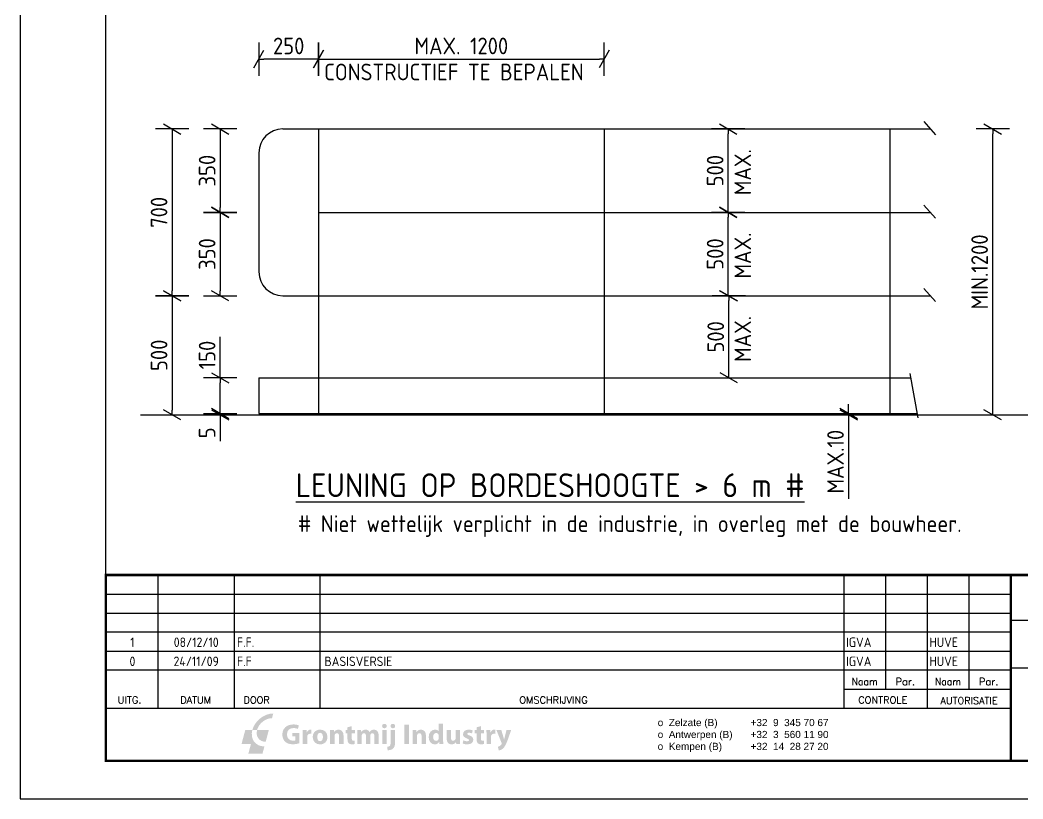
# Model space of a CAD drawing. Header units: millimetres. Extents: x 0 to 8400, y 0 to 5940.
# Drawn here: x 0 to 4211, y 0 to 3269 of the extents above; entities that cross this region are included whole.
import ezdxf
from ezdxf.enums import TextEntityAlignment as Align

# ---------------------------------------------------------------- set-up
doc = ezdxf.new("R2010")
doc.units = ezdxf.units.MM
doc.header["$LTSCALE"] = 20
doc.linetypes.add('DASHDOT', pattern=[25.4, 12.7, -6.35, 0, -6.35])
doc.linetypes.add('DASHDOT2', pattern=[12.7, 6.35, -3.175, 0, -3.175])
for name, color, linetype in [('AC-0300-TEKST-35', 2, 'Continuous'), ('LAYER_1', 160, 'Continuous'), ('O-0000-algemeen-co-25', 7, 'Continuous'), ('S-0100-ASLIJN-dd-06', 1, 'DASHDOT'), ('S-0200-maat', 7, 'Continuous'), ('S-0300-TEKST-35', 2, 'Continuous'), ('S-0300-tekst-50', 6, 'Continuous'), ('S-2020-STAAL-PROF-CO-25', 7, 'Continuous'), ('S-2040-staal-leun-dd2-70', 4, 'DASHDOT2'), ('TITEL', 7, 'Continuous')]:
    doc.layers.add(name, color=color, linetype=linetype)
doc.styles.add('ROMAND', font='romand')
doc.styles.get("Standard").update_dxf_attribs({"font": 'isocp.shx'})
doc.dimstyles.new('STIJL A', dxfattribs={"dimtxt": 70, "dimasz": 20, "dimexe": 50, "dimexo": 50, "dimgap": 20, "dimtad": 1, "dimdec": 0, "dimdsep": 46, "dimtxsty": 'Standard', "dimblk": 'MAATPUNT', "dimcen": 2.5, "dimse1": 1, "dimse2": 1, "dimclrt": 2, "dimadec": 0, "dimazin": 0, "dimtfac": 1, "dimtdec": 0, "dimtmove": 0, "dimatfit": 3, "dimldrblk": 'DOT', "dimfxl": 1, "dimtvp": 1, "dimarcsym": 0})

# ---------------------------------------------------------------- blocks, each defined once
blk = doc.blocks.new('A3')
at = {"color": 7}
blk.add_lwpolyline([(0, 0), (420, 0), (420, 297), (0, 297)], close=True, dxfattribs=at)
at = {"color": 4}
blk.add_lwpolyline([(18, 289), (413, 289), (413, 8), (18, 8)], close=True, dxfattribs=at)
blk = doc.blocks.new('BLOK1')
at = {"layer": 'LAYER_1', "lineweight": 0}
h = blk.add_hatch(color=12, dxfattribs=at)
h.dxf.hatch_style = 2
edge = h.paths.add_edge_path()
edge.add_spline(control_points=[(6.7, 14.88), (8.24, 20.6), (14.12, 25.23), (19.84, 25.23), (19.84, 25.23), (19.06, 22.28), (19.06, 22.28), (14.97, 22.28), (10.77, 18.97), (9.67, 14.88), (9.67, 14.88), (6.72, 14.88), (6.72, 14.88), (6.72, 14.88), (6.7, 14.88), (6.7, 14.88)], knot_values=[0, 0, 0, 0, 1, 1, 1, 2, 2, 2, 3, 3, 3, 4, 4, 4, 5, 5, 5, 5], degree=3, periodic=0)
h = blk.add_hatch(color=156, dxfattribs=at)
h.dxf.hatch_style = 2
edge = h.paths.add_edge_path()
edge.add_spline(control_points=[(17.07, 14.9), (17.07, 14.9), (15.1, 7.49), (15.1, 7.49), (11.01, 7.49), (8.58, 10.81), (9.69, 14.88), (9.69, 14.88), (17.07, 14.9), (17.07, 14.9)], knot_values=[0, 0, 0, 0, 1, 1, 1, 2, 2, 2, 3, 3, 3, 3], degree=3, periodic=0)
edge = h.paths.add_edge_path()
edge.add_spline(control_points=[(6.72, 14.9), (5.18, 9.18), (8.57, 4.55), (14.28, 4.55), (14.28, 4.55), (13.11, 0.09), (13.11, 0.09), (13.11, 0.09), (4.22, 0.09), (4.22, 0.09), (4.22, 0.09), (5.81, 6.01), (5.81, 6.01), (5.81, 6.01), (-0.1, 6.01), (-0.1, 6.01), (-0.1, 6.01), (2.27, 14.9), (2.27, 14.9), (2.27, 14.9), (6.7, 14.9), (6.7, 14.9), (6.7, 14.9), (6.72, 14.9), (6.72, 14.9)], knot_values=[0, 0, 0, 0, 1, 1, 1, 2, 2, 2, 3, 3, 3, 4, 4, 4, 5, 5, 5, 6, 6, 6, 7, 7, 7, 8, 8, 8, 8], degree=3, periodic=0)
h = blk.add_hatch(color=156, dxfattribs=at)
h.dxf.hatch_style = 2
edge = h.paths.add_edge_path()
edge.add_spline(control_points=[(36.31, 6.59), (35.45, 6.3), (33.84, 5.9), (32.23, 5.9), (30.01, 5.9), (28.4, 6.46), (27.28, 7.55), (26.15, 8.6), (25.54, 10.19), (25.56, 11.98), (25.57, 16.04), (28.52, 18.35), (32.52, 18.35), (34.1, 18.35), (35.31, 18.04), (35.91, 17.75), (35.91, 17.75), (35.33, 15.55), (35.33, 15.55), (34.66, 15.84), (33.83, 16.07), (32.49, 16.07), (30.19, 16.07), (28.45, 14.77), (28.45, 12.13), (28.45, 9.61), (30.03, 8.13), (32.29, 8.13), (32.92, 8.13), (33.43, 8.2), (33.65, 8.31), (33.65, 8.31), (33.65, 10.86), (33.65, 10.86), (33.65, 10.86), (31.76, 10.86), (31.76, 10.86), (31.76, 10.86), (31.76, 13.01), (31.76, 13.01), (31.76, 13.01), (36.31, 13.01), (36.31, 13.01), (36.31, 13.01), (36.31, 6.59), (36.31, 6.59)], knot_values=[0, 0, 0, 0, 1, 1, 1, 2, 2, 2, 3, 3, 3, 4, 4, 4, 5, 5, 5, 6, 6, 6, 7, 7, 7, 8, 8, 8, 9, 9, 9, 10, 10, 10, 11, 11, 11, 12, 12, 12, 13, 13, 13, 14, 14, 14, 15, 15, 15, 15], degree=3, periodic=0)
h = blk.add_hatch(color=156, dxfattribs=at)
h.dxf.hatch_style = 2
edge = h.paths.add_edge_path()
edge.add_spline(control_points=[(38.42, 11.96), (38.42, 13.27), (38.39, 14.12), (38.35, 14.88), (38.35, 14.88), (40.72, 14.88), (40.72, 14.88), (40.72, 14.88), (40.81, 13.25), (40.81, 13.25), (40.81, 13.25), (40.88, 13.25), (40.88, 13.25), (41.34, 14.53), (42.42, 15.08), (43.27, 15.08), (43.52, 15.08), (43.65, 15.08), (43.85, 15.04), (43.85, 15.04), (43.85, 12.43), (43.85, 12.43), (43.65, 12.49), (43.42, 12.52), (43.11, 12.52), (42.1, 12.52), (41.41, 11.98), (41.23, 11.13), (41.19, 10.95), (41.17, 10.73), (41.17, 10.52), (41.17, 10.52), (41.17, 6.03), (41.17, 6.03), (41.17, 6.03), (38.42, 6.03), (38.42, 6.03), (38.42, 6.03), (38.42, 11.96), (38.42, 11.96)], knot_values=[0, 0, 0, 0, 1, 1, 1, 2, 2, 2, 3, 3, 3, 4, 4, 4, 5, 5, 5, 6, 6, 6, 7, 7, 7, 8, 8, 8, 9, 9, 9, 10, 10, 10, 11, 11, 11, 12, 12, 12, 13, 13, 13, 13], degree=3, periodic=0)
h = blk.add_hatch(color=156, dxfattribs=at)
edge = h.paths.add_edge_path(flags=16)
edge.add_spline(control_points=[(47.49, 10.46), (47.49, 8.94), (48.12, 7.8), (49.3, 7.8), (50.36, 7.8), (51.05, 8.87), (51.05, 10.46), (51.05, 11.78), (50.55, 13.12), (49.3, 13.12), (47.98, 13.12), (47.49, 11.76), (47.49, 10.46)], knot_values=[0, 0, 0, 0, 1, 1, 1, 2, 2, 2, 3, 3, 3, 4, 4, 4, 4], degree=3, periodic=0)
edge = h.paths.add_edge_path()
edge.add_spline(control_points=[(53.89, 10.55), (53.89, 7.31), (51.59, 5.83), (49.22, 5.83), (46.64, 5.83), (44.65, 7.53), (44.65, 10.39), (44.65, 13.25), (46.53, 15.08), (49.37, 15.08), (52.08, 15.08), (53.89, 13.21), (53.89, 10.55)], knot_values=[0, 0, 0, 0, 1, 1, 1, 2, 2, 2, 3, 3, 3, 4, 4, 4, 4], degree=3, periodic=0)
h = blk.add_hatch(color=156, dxfattribs=at)
h.dxf.hatch_style = 2
edge = h.paths.add_edge_path()
edge.add_spline(control_points=[(55.59, 12.05), (55.59, 13.16), (55.56, 14.1), (55.52, 14.88), (55.52, 14.88), (57.91, 14.88), (57.91, 14.88), (57.91, 14.88), (58.04, 13.67), (58.04, 13.67), (58.04, 13.67), (58.09, 13.67), (58.09, 13.67), (58.45, 14.23), (59.36, 15.08), (60.82, 15.08), (62.63, 15.08), (63.99, 13.88), (63.99, 11.28), (63.99, 11.28), (63.99, 6.03), (63.99, 6.03), (63.99, 6.03), (61.24, 6.03), (61.24, 6.03), (61.24, 6.03), (61.24, 10.93), (61.24, 10.93), (61.24, 12.07), (60.84, 12.85), (59.85, 12.85), (59.09, 12.85), (58.63, 12.33), (58.45, 11.82), (58.38, 11.64), (58.34, 11.39), (58.34, 11.13), (58.34, 11.13), (58.34, 6.03), (58.34, 6.03), (58.34, 6.03), (55.59, 6.03), (55.59, 6.03), (55.59, 6.03), (55.59, 12.05), (55.59, 12.05)], knot_values=[0, 0, 0, 0, 1, 1, 1, 2, 2, 2, 3, 3, 3, 4, 4, 4, 5, 5, 5, 6, 6, 6, 7, 7, 7, 8, 8, 8, 9, 9, 9, 10, 10, 10, 11, 11, 11, 12, 12, 12, 13, 13, 13, 14, 14, 14, 15, 15, 15, 15], degree=3, periodic=0)
h = blk.add_hatch(color=156, dxfattribs=at)
h.dxf.hatch_style = 2
edge = h.paths.add_edge_path()
edge.add_spline(control_points=[(69.17, 17.28), (69.17, 17.28), (69.17, 14.88), (69.17, 14.88), (69.17, 14.88), (71.14, 14.88), (71.14, 14.88), (71.14, 14.88), (71.14, 12.85), (71.14, 12.85), (71.14, 12.85), (69.17, 12.85), (69.17, 12.85), (69.17, 12.85), (69.17, 9.65), (69.17, 9.65), (69.17, 8.58), (69.42, 8.09), (70.25, 8.09), (70.63, 8.09), (70.79, 8.11), (71.07, 8.16), (71.07, 8.16), (71.08, 6.08), (71.08, 6.08), (70.72, 5.94), (70.07, 5.83), (69.29, 5.83), (68.41, 5.83), (67.66, 6.16), (67.23, 6.61), (66.72, 7.13), (66.47, 7.98), (66.47, 9.23), (66.47, 9.23), (66.47, 12.85), (66.47, 12.85), (66.47, 12.85), (65.29, 12.85), (65.29, 12.85), (65.29, 12.85), (65.29, 14.88), (65.29, 14.88), (65.29, 14.88), (66.47, 14.88), (66.47, 14.88), (66.47, 14.88), (66.47, 16.54), (66.47, 16.54), (66.47, 16.54), (69.17, 17.28), (69.17, 17.28)], knot_values=[0, 0, 0, 0, 1, 1, 1, 2, 2, 2, 3, 3, 3, 4, 4, 4, 5, 5, 5, 6, 6, 6, 7, 7, 7, 8, 8, 8, 9, 9, 9, 10, 10, 10, 11, 11, 11, 12, 12, 12, 13, 13, 13, 14, 14, 14, 15, 15, 15, 16, 16, 16, 17, 17, 17, 17], degree=3, periodic=0)
h = blk.add_hatch(color=156, dxfattribs=at)
h.dxf.hatch_style = 2
edge = h.paths.add_edge_path()
edge.add_spline(control_points=[(72.73, 12.05), (72.73, 13.16), (72.69, 14.1), (72.66, 14.88), (72.66, 14.88), (74.97, 14.88), (74.97, 14.88), (74.97, 14.88), (75.1, 13.68), (75.1, 13.68), (75.1, 13.68), (75.15, 13.68), (75.15, 13.68), (75.53, 14.24), (76.31, 15.08), (77.83, 15.08), (78.97, 15.08), (79.88, 14.5), (80.26, 13.57), (80.26, 13.57), (80.29, 13.57), (80.29, 13.57), (80.62, 14.05), (81.02, 14.39), (81.43, 14.64), (81.92, 14.93), (82.47, 15.08), (83.12, 15.08), (84.82, 15.08), (86.1, 13.88), (86.1, 11.24), (86.1, 11.24), (86.1, 6.03), (86.1, 6.03), (86.1, 6.03), (83.42, 6.03), (83.42, 6.03), (83.42, 6.03), (83.42, 10.84), (83.42, 10.84), (83.42, 12.13), (83.01, 12.87), (82.12, 12.87), (81.49, 12.87), (81.04, 12.43), (80.85, 11.91), (80.78, 11.71), (80.75, 11.42), (80.75, 11.2), (80.75, 11.2), (80.75, 6.03), (80.75, 6.03), (80.75, 6.03), (78.07, 6.03), (78.07, 6.03), (78.07, 6.03), (78.07, 10.99), (78.07, 10.99), (78.07, 12.11), (77.67, 12.87), (76.8, 12.87), (76.1, 12.87), (75.68, 12.33), (75.52, 11.87), (75.43, 11.66), (75.41, 11.4), (75.41, 11.19), (75.41, 11.19), (75.41, 6.03), (75.41, 6.03), (75.41, 6.03), (72.73, 6.03), (72.73, 6.03), (72.73, 6.03), (72.73, 12.05), (72.73, 12.05)], knot_values=[0, 0, 0, 0, 1, 1, 1, 2, 2, 2, 3, 3, 3, 4, 4, 4, 5, 5, 5, 6, 6, 6, 7, 7, 7, 8, 8, 8, 9, 9, 9, 10, 10, 10, 11, 11, 11, 12, 12, 12, 13, 13, 13, 14, 14, 14, 15, 15, 15, 16, 16, 16, 17, 17, 17, 18, 18, 18, 19, 19, 19, 20, 20, 20, 21, 21, 21, 22, 22, 22, 23, 23, 23, 24, 24, 24, 25, 25, 25, 25], degree=3, periodic=0)
h = blk.add_hatch(color=156, dxfattribs=at)
h.dxf.hatch_style = 2
edge = h.paths.add_edge_path()
edge.add_spline(control_points=[(88.29, 6.03), (88.29, 6.03), (88.29, 14.88), (88.29, 14.88), (88.29, 14.88), (91.04, 14.88), (91.04, 14.88), (91.04, 14.88), (91.04, 6.03), (91.04, 6.03), (91.04, 6.03), (88.29, 6.03), (88.29, 6.03)], knot_values=[0, 0, 0, 0, 1, 1, 1, 2, 2, 2, 3, 3, 3, 4, 4, 4, 4], degree=3, periodic=0)
edge = h.paths.add_edge_path()
edge.add_spline(control_points=[(91.13, 17.34), (91.13, 16.58), (90.55, 15.96), (89.65, 15.96), (88.78, 15.96), (88.2, 16.58), (88.22, 17.34), (88.2, 18.13), (88.78, 18.73), (89.67, 18.73), (90.55, 18.73), (91.11, 18.13), (91.13, 17.34)], knot_values=[0, 0, 0, 0, 1, 1, 1, 2, 2, 2, 3, 3, 3, 4, 4, 4, 4], degree=3, periodic=0)
h = blk.add_hatch(color=156, dxfattribs=at)
h.dxf.hatch_style = 2
edge = h.paths.add_edge_path()
edge.add_spline(control_points=[(96.43, 17.34), (96.43, 16.58), (95.87, 15.96), (94.95, 15.96), (94.08, 15.96), (93.52, 16.58), (93.52, 17.34), (93.52, 18.13), (94.08, 18.73), (94.99, 18.73), (95.87, 18.73), (96.42, 18.13), (96.43, 17.34)], knot_values=[0, 0, 0, 0, 1, 1, 1, 2, 2, 2, 3, 3, 3, 4, 4, 4, 4], degree=3, periodic=0)
edge = h.paths.add_edge_path()
edge.add_spline(control_points=[(91.42, 4.29), (92.15, 4.35), (92.71, 4.51), (93.05, 4.87), (93.45, 5.29), (93.59, 5.99), (93.59, 7.75), (93.59, 7.75), (93.59, 14.88), (93.59, 14.88), (93.59, 14.88), (96.36, 14.88), (96.36, 14.88), (96.36, 14.88), (96.36, 7.1), (96.36, 7.1), (96.36, 5.16), (95.93, 3.98), (95.11, 3.22), (94.3, 2.46), (93.01, 2.14), (91.69, 2.14), (91.69, 2.14), (91.42, 4.29), (91.42, 4.29)], knot_values=[0, 0, 0, 0, 1, 1, 1, 2, 2, 2, 3, 3, 3, 4, 4, 4, 5, 5, 5, 6, 6, 6, 7, 7, 7, 8, 8, 8, 8], degree=3, periodic=0)
h = blk.add_hatch(color=156, dxfattribs=at)
h.dxf.hatch_style = 2
edge = h.paths.add_edge_path()
edge.add_spline(control_points=[(105.03, 18.23), (105.03, 18.23), (105.03, 6.03), (105.03, 6.03), (105.03, 6.03), (102.26, 6.03), (102.26, 6.03), (102.26, 6.03), (102.26, 18.23), (102.26, 18.23), (102.26, 18.23), (105.03, 18.23), (105.03, 18.23)], knot_values=[0, 0, 0, 0, 1, 1, 1, 2, 2, 2, 3, 3, 3, 4, 4, 4, 4], degree=3, periodic=0)
h = blk.add_hatch(color=156, dxfattribs=at)
h.dxf.hatch_style = 2
edge = h.paths.add_edge_path()
edge.add_spline(control_points=[(107.38, 12.05), (107.38, 13.16), (107.34, 14.1), (107.31, 14.88), (107.31, 14.88), (109.7, 14.88), (109.7, 14.88), (109.7, 14.88), (109.82, 13.67), (109.82, 13.67), (109.82, 13.67), (109.88, 13.67), (109.88, 13.67), (110.24, 14.23), (111.14, 15.08), (112.61, 15.08), (114.42, 15.08), (115.78, 13.88), (115.78, 11.28), (115.78, 11.28), (115.78, 6.03), (115.78, 6.03), (115.78, 6.03), (113.03, 6.03), (113.03, 6.03), (113.03, 6.03), (113.03, 10.93), (113.03, 10.93), (113.03, 12.07), (112.63, 12.85), (111.63, 12.85), (110.87, 12.85), (110.42, 12.33), (110.24, 11.82), (110.17, 11.64), (110.13, 11.39), (110.13, 11.13), (110.13, 11.13), (110.13, 6.03), (110.13, 6.03), (110.13, 6.03), (107.38, 6.03), (107.38, 6.03), (107.38, 6.03), (107.38, 12.05), (107.38, 12.05)], knot_values=[0, 0, 0, 0, 1, 1, 1, 2, 2, 2, 3, 3, 3, 4, 4, 4, 5, 5, 5, 6, 6, 6, 7, 7, 7, 8, 8, 8, 9, 9, 9, 10, 10, 10, 11, 11, 11, 12, 12, 12, 13, 13, 13, 14, 14, 14, 15, 15, 15, 15], degree=3, periodic=0)
h = blk.add_hatch(color=156, dxfattribs=at)
edge = h.paths.add_edge_path(flags=16)
edge.add_spline(control_points=[(123.81, 11.13), (123.81, 11.28), (123.79, 11.48), (123.78, 11.62), (123.61, 12.36), (123.02, 12.98), (122.16, 12.98), (120.92, 12.98), (120.26, 11.86), (120.26, 10.46), (120.26, 8.96), (121.01, 8.02), (122.15, 8.02), (122.94, 8.02), (123.58, 8.56), (123.74, 9.34), (123.79, 9.54), (123.81, 9.74), (123.81, 9.97), (123.81, 9.97), (123.81, 11.13), (123.81, 11.13)], knot_values=[0, 0, 0, 0, 1, 1, 1, 2, 2, 2, 3, 3, 3, 4, 4, 4, 5, 5, 5, 6, 6, 6, 7, 7, 7, 7], degree=3, periodic=0)
edge = h.paths.add_edge_path()
edge.add_spline(control_points=[(126.56, 18.88), (126.56, 18.88), (126.56, 8.67), (126.56, 8.67), (126.56, 7.68), (126.6, 6.63), (126.63, 6.03), (126.63, 6.03), (124.19, 6.03), (124.19, 6.03), (124.19, 6.03), (124.06, 7.33), (124.06, 7.33), (124.06, 7.33), (124.03, 7.33), (124.03, 7.33), (123.47, 6.34), (122.4, 5.83), (121.26, 5.83), (119.16, 5.83), (117.48, 7.62), (117.48, 10.37), (117.46, 13.36), (119.32, 15.08), (121.44, 15.08), (122.53, 15.08), (123.38, 14.7), (123.78, 14.08), (123.78, 14.08), (123.81, 14.08), (123.81, 14.08), (123.81, 14.08), (123.81, 18.88), (123.81, 18.88), (123.81, 18.88), (126.56, 18.88), (126.56, 18.88)], knot_values=[0, 0, 0, 0, 1, 1, 1, 2, 2, 2, 3, 3, 3, 4, 4, 4, 5, 5, 5, 6, 6, 6, 7, 7, 7, 8, 8, 8, 9, 9, 9, 10, 10, 10, 11, 11, 11, 12, 12, 12, 12], degree=3, periodic=0)
h = blk.add_hatch(color=156, dxfattribs=at)
h.dxf.hatch_style = 2
edge = h.paths.add_edge_path()
edge.add_spline(control_points=[(137.11, 8.87), (137.11, 7.71), (137.15, 6.77), (137.18, 6.03), (137.18, 6.03), (134.79, 6.03), (134.79, 6.03), (134.79, 6.03), (134.67, 7.28), (134.67, 7.28), (134.67, 7.28), (134.61, 7.28), (134.61, 7.28), (134.27, 6.73), (133.44, 5.83), (131.85, 5.83), (130.05, 5.83), (128.73, 6.95), (128.73, 9.68), (128.73, 9.68), (128.73, 14.88), (128.73, 14.88), (128.73, 14.88), (131.5, 14.88), (131.5, 14.88), (131.5, 14.88), (131.5, 10.12), (131.5, 10.12), (131.5, 8.83), (131.92, 8.06), (132.88, 8.06), (133.64, 8.06), (134.07, 8.58), (134.25, 9.01), (134.32, 9.18), (134.34, 9.39), (134.34, 9.61), (134.34, 9.61), (134.34, 14.88), (134.34, 14.88), (134.34, 14.88), (137.11, 14.88), (137.11, 14.88), (137.11, 14.88), (137.11, 8.87), (137.11, 8.87)], knot_values=[0, 0, 0, 0, 1, 1, 1, 2, 2, 2, 3, 3, 3, 4, 4, 4, 5, 5, 5, 6, 6, 6, 7, 7, 7, 8, 8, 8, 9, 9, 9, 10, 10, 10, 11, 11, 11, 12, 12, 12, 13, 13, 13, 14, 14, 14, 15, 15, 15, 15], degree=3, periodic=0)
h = blk.add_hatch(color=156, dxfattribs=at)
h.dxf.hatch_style = 2
edge = h.paths.add_edge_path()
edge.add_spline(control_points=[(139.3, 8.44), (139.81, 8.13), (140.86, 7.77), (141.67, 7.77), (142.5, 7.77), (142.85, 8.06), (142.85, 8.51), (142.85, 8.96), (142.58, 9.18), (141.54, 9.52), (139.72, 10.14), (139.01, 11.13), (139.03, 12.16), (139.03, 13.83), (140.44, 15.08), (142.63, 15.08), (143.66, 15.08), (144.58, 14.84), (145.13, 14.57), (145.13, 14.57), (144.64, 12.67), (144.64, 12.67), (144.24, 12.89), (143.48, 13.18), (142.72, 13.18), (142.05, 13.18), (141.67, 12.91), (141.67, 12.45), (141.67, 12.04), (142.01, 11.82), (143.1, 11.44), (144.78, 10.86), (145.49, 10.01), (145.51, 8.71), (145.51, 7.06), (144.2, 5.83), (141.67, 5.83), (140.51, 5.83), (139.48, 6.1), (138.81, 6.46), (138.81, 6.46), (139.3, 8.44), (139.3, 8.44)], knot_values=[0, 0, 0, 0, 1, 1, 1, 2, 2, 2, 3, 3, 3, 4, 4, 4, 5, 5, 5, 6, 6, 6, 7, 7, 7, 8, 8, 8, 9, 9, 9, 10, 10, 10, 11, 11, 11, 12, 12, 12, 13, 13, 13, 14, 14, 14, 14], degree=3, periodic=0)
h = blk.add_hatch(color=156, dxfattribs=at)
h.dxf.hatch_style = 2
edge = h.paths.add_edge_path()
edge.add_spline(control_points=[(150.25, 17.28), (150.25, 17.28), (150.25, 14.88), (150.25, 14.88), (150.25, 14.88), (152.22, 14.88), (152.22, 14.88), (152.22, 14.88), (152.22, 12.85), (152.22, 12.85), (152.22, 12.85), (150.25, 12.85), (150.25, 12.85), (150.25, 12.85), (150.25, 9.65), (150.25, 9.65), (150.25, 8.58), (150.5, 8.09), (151.33, 8.09), (151.71, 8.09), (151.88, 8.11), (152.15, 8.16), (152.15, 8.16), (152.17, 6.08), (152.17, 6.08), (151.8, 5.94), (151.15, 5.83), (150.37, 5.83), (149.49, 5.83), (148.75, 6.16), (148.31, 6.61), (147.8, 7.13), (147.55, 7.98), (147.55, 9.23), (147.55, 9.23), (147.55, 12.85), (147.55, 12.85), (147.55, 12.85), (146.38, 12.85), (146.38, 12.85), (146.38, 12.85), (146.38, 14.88), (146.38, 14.88), (146.38, 14.88), (147.55, 14.88), (147.55, 14.88), (147.55, 14.88), (147.55, 16.54), (147.55, 16.54), (147.55, 16.54), (150.25, 17.28), (150.25, 17.28)], knot_values=[0, 0, 0, 0, 1, 1, 1, 2, 2, 2, 3, 3, 3, 4, 4, 4, 5, 5, 5, 6, 6, 6, 7, 7, 7, 8, 8, 8, 9, 9, 9, 10, 10, 10, 11, 11, 11, 12, 12, 12, 13, 13, 13, 14, 14, 14, 15, 15, 15, 16, 16, 16, 17, 17, 17, 17], degree=3, periodic=0)
h = blk.add_hatch(color=156, dxfattribs=at)
h.dxf.hatch_style = 2
edge = h.paths.add_edge_path()
edge.add_spline(control_points=[(153.81, 11.96), (153.81, 13.27), (153.78, 14.12), (153.74, 14.88), (153.74, 14.88), (156.11, 14.88), (156.11, 14.88), (156.11, 14.88), (156.2, 13.25), (156.2, 13.25), (156.2, 13.25), (156.27, 13.25), (156.27, 13.25), (156.73, 14.53), (157.81, 15.08), (158.66, 15.08), (158.92, 15.08), (159.04, 15.08), (159.24, 15.04), (159.24, 15.04), (159.24, 12.43), (159.24, 12.43), (159.04, 12.49), (158.81, 12.52), (158.5, 12.52), (157.49, 12.52), (156.8, 11.98), (156.62, 11.13), (156.58, 10.95), (156.56, 10.73), (156.56, 10.52), (156.56, 10.52), (156.56, 6.03), (156.56, 6.03), (156.56, 6.03), (153.81, 6.03), (153.81, 6.03), (153.81, 6.03), (153.81, 11.96), (153.81, 11.96)], knot_values=[0, 0, 0, 0, 1, 1, 1, 2, 2, 2, 3, 3, 3, 4, 4, 4, 5, 5, 5, 6, 6, 6, 7, 7, 7, 8, 8, 8, 9, 9, 9, 10, 10, 10, 11, 11, 11, 12, 12, 12, 13, 13, 13, 13], degree=3, periodic=0)
h = blk.add_hatch(color=156, dxfattribs=at)
h.dxf.hatch_style = 2
edge = h.paths.add_edge_path()
edge.add_spline(control_points=[(163.08, 14.88), (163.08, 14.88), (164.4, 10.53), (164.4, 10.53), (164.54, 10.01), (164.72, 9.36), (164.83, 8.89), (164.83, 8.89), (164.89, 8.89), (164.89, 8.89), (165.01, 9.36), (165.16, 10.03), (165.28, 10.53), (165.28, 10.53), (166.37, 14.88), (166.37, 14.88), (166.37, 14.88), (169.32, 14.88), (169.32, 14.88), (169.32, 14.88), (167.26, 9.05), (167.26, 9.05), (165.99, 5.54), (165.14, 4.13), (164.14, 3.24), (163.19, 2.41), (162.17, 2.12), (161.48, 2.03), (161.48, 2.03), (160.91, 4.36), (160.91, 4.36), (161.25, 4.42), (161.68, 4.58), (162.1, 4.83), (162.52, 5.05), (162.97, 5.49), (163.24, 5.94), (163.33, 6.07), (163.38, 6.21), (163.38, 6.34), (163.38, 6.43), (163.37, 6.57), (163.26, 6.79), (163.26, 6.79), (160.02, 14.88), (160.02, 14.88), (160.02, 14.88), (163.08, 14.88), (163.08, 14.88)], knot_values=[0, 0, 0, 0, 1, 1, 1, 2, 2, 2, 3, 3, 3, 4, 4, 4, 5, 5, 5, 6, 6, 6, 7, 7, 7, 8, 8, 8, 9, 9, 9, 10, 10, 10, 11, 11, 11, 12, 12, 12, 13, 13, 13, 14, 14, 14, 15, 15, 15, 16, 16, 16, 16], degree=3, periodic=0)
blk = doc.blocks.new('Logo Grontmij Industry')
blk.add_blockref('BLOK1', (0, 0))
blk = doc.blocks.new('TH-GI-A3-N')
at = {"layer": 'TITEL'}
for p, q in [((11, 11), (11, 39)), ((27, 11), (27, 39)), ((45, 11), (45, 39)), ((155, 11), (155, 39)), ((163.75, 15), (163.75, 39)), ((172.5, 11), (172.5, 39)), ((181.25, 15), (181.25, 39)), ((0, 35), (190, 35)), ((0, 31), (190, 31)), ((190, 29.5), (395, 29.5)), ((190, 27), (0, 27)), ((0, 23), (190, 23)), ((190, 19), (0, 19)), ((190, 19.5), (338.5, 19.5)), ((172.5, 15), (155, 15)), ((190, 15), (172.5, 15)), ((190, 11), (0, 11))]:
    blk.add_line(p, q, dxfattribs=at)
at = {"layer": 'TITEL', "const_width": 0.5}
blk.add_lwpolyline([(395, 0), (0, 0), (0, 39), (395, 39)], close=True, dxfattribs=at)
blk.add_lwpolyline([(190, 39), (190, 0)], dxfattribs=at)
at = {"layer": 'TITEL', "xscale": 0.3342401487458133, "yscale": 0.3342401487458213, "zscale": 0.3342401487458221}
blk.add_blockref('Logo Grontmij Industry', (28.53, 1.5), dxfattribs=at)
at = {"char_height": 1.5, "attachment_point": 1}
for s, insert, width in [('{\\fArial|b0|i0|c0|p34;o  Zelzate (B)}', (115.88, 8.78), 15.62), ('{\\fArial|b0|i0|c0|p34;+32  9  345 70 67}', (135.38, 8.78), 19.12), ('{\\fArial|b0|i0|c0|p34;o  Antwerpen (B)}', (115.88, 6.28), 15.62), ('{\\fArial|b0|i0|c0|p34;+32  3  560 11 90}', (135.38, 6.28), 19.12), ('{\\fArial|b0|i0|c0|p34;o  Kempen (B)}', (115.88, 3.78), 15.62), ('{\\fArial|b0|i0|c0|p34;+32  14  28 27 20}', (135.38, 3.78), 19.12)]:
    blk.add_mtext(s, dxfattribs=dict(at, insert=insert, width=width))
for tag, p in [('UITGAVE', (5.59, 35.88)), ('DATUM', (18.98, 35.88)), ('UITGAVE', (5.59, 31.88)), ('DATUM', (18.98, 31.88)), ('UITGAVE', (5.59, 27.88)), ('DATUM', (18.98, 27.88)), ('UITGAVE', (5.59, 23.88)), ('DATUM', (18.98, 23.88)), ('UITGAVE', (5.59, 19.88)), ('DATUM', (18.98, 19.88))]:
    blk.add_attdef(tag, text='', height=2).set_placement(p, align=Align.CENTER)
for tag, p in [('DOOR', (27.54, 35.88)), ('OMSCHRIJVING', (45.91, 35.88)), ('CONTNAAM', (155.42, 35.88)), ('AUTNAAM', (172.92, 35.88)), ('DOOR', (27.54, 31.88)), ('OMSCHRIJVING', (45.91, 31.88)), ('CONTNAAM', (155.42, 31.88)), ('AUTNAAM', (172.92, 31.88)), ('DOOR', (27.54, 27.88)), ('OMSCHRIJVING', (45.91, 27.88)), ('CONTNAAM', (155.42, 27.88)), ('AUTNAAM', (172.92, 27.88)), ('DOOR', (27.54, 23.88)), ('OMSCHRIJVING', (45.91, 23.88)), ('CONTNAAM', (155.42, 23.88)), ('AUTNAAM', (172.92, 23.88)), ('DOOR', (27.54, 19.88)), ('OMSCHRIJVING', (45.91, 19.88)), ('CONTNAAM', (155.42, 19.88)), ('AUTNAAM', (172.92, 19.88))]:
    blk.add_attdef(tag, p, '', height=2)
at = {"color": 5, "style": 'ROMAND'}
for tag, p, height in [('OPDRACHTGEVER', (221.83, 31.8), 3), ('DOCNRKLANT.', (340.33, 31), 2.5), ('DOCNR.', (340.33, 21.49), 2.5), ('ONDERW1', (221.83, 11.8), 3), ('ONDERW2', (221.83, 6.13), 3)]:
    blk.add_attdef(tag, p, '', height=height, dxfattribs=at)
at = {"color": 5, "style": 'ROMAND', "width": 0.9}
blk.add_attdef('PROJECT', (221.83, 21.8), '', height=3, dxfattribs=at)
at = {"style": 'ROMAND'}
for tag, p in [('SCHAAL', (353.01, 6.38)), ('FORMAAT', (353.01, 1.38))]:
    blk.add_attdef(tag, p, '', height=2, dxfattribs=at)
at = {"color": 5, "style": 'ROMAND'}
blk.add_attdef('UITGAVE', text='', height=2.5, dxfattribs=at).set_placement((384, 2), align=Align.CENTER)
at = {"layer": 'TITEL', "style": 'ROMAND'}
for s, width, p, p2 in [('Naam', 0.865169, (156.58, 15.88), (162.08, 15.88)), ('Naam', 0.865169, (174.08, 15.88), (179.58, 15.88)), ('AUTORISATIE', 0.875, (175.25, 11.88), (187.25, 11.88))]:
    blk.add_text(s, height=1.5, dxfattribs=dict(at, width=width)).set_placement(p, p2, align=Align.FIT)
for s, p in [('Par.', (165.84, 15.88)), ('Par.', (183.34, 15.88)), ('UITG.', (2.51, 12)), ('DATUM', (15.62, 12)), ('DOOR', (28.91, 12)), ('               OMSCHRIJVING               ', (70.06, 12)), ('CONTROLE', (158, 12))]:
    blk.add_text(s, height=1.5, dxfattribs=at).set_placement(p)
blk = doc.blocks.new('MQLoc')
at = {"layer": 'O-0000-algemeen-co-25'}
blk.add_circle((0, 0), 0.0000005, dxfattribs=at)
blk = doc.blocks.new('_Oblique')
at = {"color": 0, "linetype": 'ByBlock', "lineweight": -2}
blk.add_line((-0.5, -0.5), (0.5, 0.5), dxfattribs=at)
blk = doc.blocks.new('MAATPUNT')
for p, q in [((0, -3.5), (0, 3.5)), ((0, 0), (-1, 0))]:
    blk.add_line(p, q)
at = {"xscale": 3.000000000000007, "yscale": 3, "zscale": 3, "rotation": 195.0000000102671}
blk.add_blockref('_Oblique', (0, 0), dxfattribs=at)
blk = doc.blocks.new('*D26')
at = {"layer": 'Defpoints', "color": 0}
for p in [(1621.2, 2812.1), (638.7, 2112.1), (1621.2, 2112.1)]:
    blk.add_point(p, dxfattribs=at)
at = {"layer": 'S-0200-maat', "color": 0, "lineweight": -2}
blk.add_line((638.7, 2792.1), (638.7, 2132.1), dxfattribs=at)
at = {"layer": 'S-0200-maat', "color": 0, "lineweight": -2, "xscale": 20, "yscale": 20, "zscale": 20}
for p, rotation in [((638.7, 2812.1), 90), ((638.7, 2112.1), 270)]:
    blk.add_blockref('MAATPUNT', p, dxfattribs=dict(at, rotation=rotation))
at = {"layer": 'S-0200-maat', "color": 2, "insert": (583.7, 2462.1), "char_height": 70, "attachment_point": 5, "rotation": 90}
blk.add_mtext('700', dxfattribs=at)
blk = doc.blocks.new('_dot')
at = {"color": 0, "linetype": 'ByBlock', "lineweight": -2}
blk.add_line((-0.5, 0), (-1, 0), dxfattribs=at)
at = {"color": 0, "linetype": 'ByBlock', "const_width": 0.5}
blk.add_lwpolyline([(-0.25, 0, 1), (0.25, 0, 1)], format="xyb", close=True, dxfattribs=at)
blk = doc.blocks.new('*D27')
at = {"layer": 'Defpoints', "color": 0}
for p in [(1621.2, 2112.1), (638.7, 1612.1), (1621.2, 1612.1)]:
    blk.add_point(p, dxfattribs=at)
at = {"layer": 'S-0200-maat', "color": 0, "lineweight": -2}
blk.add_line((638.7, 2092.1), (638.7, 1632.1), dxfattribs=at)
at = {"layer": 'S-0200-maat', "color": 0, "lineweight": -2, "xscale": 20, "yscale": 20, "zscale": 20}
for p, rotation in [((638.7, 2112.1), 90), ((638.7, 1612.1), 270)]:
    blk.add_blockref('MAATPUNT', p, dxfattribs=dict(at, rotation=rotation))
at = {"layer": 'S-0200-maat', "color": 2, "insert": (583.7, 1862.1), "char_height": 70, "attachment_point": 5, "rotation": 90}
blk.add_mtext('500', dxfattribs=at)
blk = doc.blocks.new('*D28')
at = {"layer": 'Defpoints', "color": 0}
for p in [(1003, 3105.4), (1003, 2549), (1253, 2549)]:
    blk.add_point(p, dxfattribs=at)
at = {"layer": 'S-0200-maat', "color": 0, "lineweight": -2}
blk.add_line((1233, 3105.4), (1023, 3105.4), dxfattribs=at)
at = {"layer": 'S-0200-maat', "color": 0, "lineweight": -2, "xscale": 20, "yscale": 20, "zscale": 20, "rotation": 180}
blk.add_blockref('MAATPUNT', (1003, 3105.4), dxfattribs=at)
at = {"layer": 'S-0200-maat', "color": 0, "lineweight": -2, "xscale": 20, "yscale": 20, "zscale": 20}
blk.add_blockref('MAATPUNT', (1253, 3105.4), dxfattribs=at)
at = {"layer": 'S-0200-maat', "color": 2, "insert": (1128, 3160.4), "char_height": 70, "attachment_point": 5}
blk.add_mtext('250', dxfattribs=at)
blk = doc.blocks.new('*D29')
at = {"layer": 'Defpoints', "color": 0}
for p in [(2453, 3105.4), (1253, 2265.6), (2453, 2265.6)]:
    blk.add_point(p, dxfattribs=at)
at = {"layer": 'S-0200-maat', "color": 0, "lineweight": -2}
blk.add_line((1273, 3105.4), (2433, 3105.4), dxfattribs=at)
at = {"layer": 'S-0200-maat', "color": 0, "lineweight": -2, "xscale": 20, "yscale": 20, "zscale": 20, "rotation": 180}
blk.add_blockref('MAATPUNT', (1253, 3105.4), dxfattribs=at)
at = {"layer": 'S-0200-maat', "color": 0, "lineweight": -2, "xscale": 20, "yscale": 20, "zscale": 20}
blk.add_blockref('MAATPUNT', (2453, 3105.4), dxfattribs=at)
at = {"layer": 'S-0200-maat', "color": 2, "insert": (1853, 3160.4), "char_height": 70, "attachment_point": 5}
blk.add_mtext('MAX. 1200', dxfattribs=at)
blk = doc.blocks.new('*D30')
at = {"layer": 'Defpoints', "color": 0}
for p in [(1204, 2812.1), (840.6, 2462.1), (1204, 2462.1)]:
    blk.add_point(p, dxfattribs=at)
at = {"layer": 'S-0200-maat', "color": 0, "lineweight": -2}
blk.add_line((840.6, 2792.1), (840.6, 2482.1), dxfattribs=at)
at = {"layer": 'S-0200-maat', "color": 0, "lineweight": -2, "xscale": 20, "yscale": 20, "zscale": 20}
for p, rotation in [((840.6, 2812.1), 90), ((840.6, 2462.1), 270)]:
    blk.add_blockref('MAATPUNT', p, dxfattribs=dict(at, rotation=rotation))
at = {"layer": 'S-0200-maat', "color": 2, "insert": (785.6, 2637.1), "char_height": 70, "attachment_point": 5, "rotation": 90}
blk.add_mtext('350', dxfattribs=at)
blk = doc.blocks.new('*D31')
at = {"layer": 'Defpoints', "color": 0}
for p in [(1204, 2462.1), (840.6, 2112.1), (1204, 2112.1)]:
    blk.add_point(p, dxfattribs=at)
at = {"layer": 'S-0200-maat', "color": 0, "lineweight": -2}
blk.add_line((840.6, 2442.1), (840.6, 2132.1), dxfattribs=at)
at = {"layer": 'S-0200-maat', "color": 0, "lineweight": -2, "xscale": 20, "yscale": 20, "zscale": 20}
for p, rotation in [((840.6, 2462.1), 90), ((840.6, 2112.1), 270)]:
    blk.add_blockref('MAATPUNT', p, dxfattribs=dict(at, rotation=rotation))
at = {"layer": 'S-0200-maat', "color": 2, "insert": (785.6, 2287.1), "char_height": 70, "attachment_point": 5, "rotation": 90}
blk.add_mtext('350', dxfattribs=at)
blk = doc.blocks.new('*D34')
at = {"layer": 'Defpoints', "color": 0}
for p in [(840.6, 1612.1), (925.7, 1617.1), (925.7, 1612.1)]:
    blk.add_point(p, dxfattribs=at)
at = {"layer": 'S-0200-maat', "color": 0, "lineweight": -2}
for p, q in [((840.6, 1637.1), (840.6, 1657.1)), ((840.6, 1617.1), (840.6, 1612.1)), ((840.6, 1592.1), (840.6, 1501.2))]:
    blk.add_line(p, q, dxfattribs=at)
at = {"layer": 'S-0200-maat', "color": 0, "lineweight": -2, "xscale": 20, "yscale": 20, "zscale": 20}
for p, rotation in [((840.6, 1617.1), 270), ((840.6, 1612.1), 90)]:
    blk.add_blockref('MAATPUNT', p, dxfattribs=dict(at, rotation=rotation))
at = {"layer": 'S-0200-maat', "color": 2, "insert": (785.6, 1536.6), "char_height": 70, "attachment_point": 5, "rotation": 90}
blk.add_mtext('5', dxfattribs=at)
blk = doc.blocks.new('*D49')
at = {"layer": 'Defpoints', "color": 0}
for p in [(840.6, 1767.1), (1601.9, 1767.1), (1601.9, 1617.1)]:
    blk.add_point(p, dxfattribs=at)
at = {"layer": 'S-0200-maat', "color": 0, "lineweight": -2}
for p, q in [((840.6, 1767.1), (840.6, 1939.1)), ((840.6, 1637.1), (840.6, 1747.1))]:
    blk.add_line(p, q, dxfattribs=at)
at = {"layer": 'S-0200-maat', "color": 0, "lineweight": -2, "xscale": 20, "yscale": 20, "zscale": 20}
for p, rotation in [((840.6, 1767.1), 90), ((840.6, 1617.1), 270)]:
    blk.add_blockref('MAATPUNT', p, dxfattribs=dict(at, rotation=rotation))
at = {"layer": 'S-0200-maat', "color": 2, "insert": (785.6, 1863.1), "char_height": 70, "attachment_point": 5, "rotation": 90}
blk.add_mtext('150', dxfattribs=at)
blk = doc.blocks.new('*D50')
at = {"layer": 'Defpoints', "color": 0}
for p in [(3945.5, 2812.1), (4084.5, 2812.1), (3945.5, 1612.1)]:
    blk.add_point(p, dxfattribs=at)
at = {"layer": 'S-0200-maat', "color": 0, "lineweight": -2}
blk.add_line((4084.5, 1632.1), (4084.5, 2792.1), dxfattribs=at)
at = {"layer": 'S-0200-maat', "color": 0, "lineweight": -2, "xscale": 20, "yscale": 20, "zscale": 20}
for p, rotation in [((4084.5, 2812.1), 90), ((4084.5, 1612.1), 270)]:
    blk.add_blockref('MAATPUNT', p, dxfattribs=dict(at, rotation=rotation))
at = {"layer": 'S-0200-maat', "color": 2, "insert": (4029.5, 2212.1), "char_height": 70, "attachment_point": 5, "rotation": 90}
blk.add_mtext('MIN.1200', dxfattribs=at)
blk = doc.blocks.new('*D51')
at = {"layer": 'Defpoints', "color": 0}
for p in [(3422, 1617.1), (3422, 1612.1), (3479.4, 1612.1)]:
    blk.add_point(p, dxfattribs=at)
at = {"layer": 'S-0200-maat', "color": 0, "lineweight": -2}
for p, q in [((3479.4, 1637.1), (3479.4, 1657.1)), ((3479.4, 1617.1), (3479.4, 1612.1)), ((3479.4, 1592.1), (3479.4, 1259))]:
    blk.add_line(p, q, dxfattribs=at)
at = {"layer": 'S-0200-maat', "color": 0, "lineweight": -2, "xscale": 20, "yscale": 20, "zscale": 20}
for p, rotation in [((3479.4, 1617.1), 270), ((3479.4, 1612.1), 90)]:
    blk.add_blockref('MAATPUNT', p, dxfattribs=dict(at, rotation=rotation))
at = {"layer": 'S-0200-maat', "color": 2, "insert": (3424.4, 1415.5), "char_height": 70, "attachment_point": 5, "rotation": 90}
blk.add_mtext('MAX.10', dxfattribs=at)
blk = doc.blocks.new('*D52')
at = {"layer": 'Defpoints', "color": 0}
for p in [(2976.4, 2112.1), (3047.3, 2112.1), (3047.3, 1767.1)]:
    blk.add_point(p, dxfattribs=at)
at = {"layer": 'S-0200-maat', "color": 0, "lineweight": -2}
blk.add_line((2976.4, 1787.1), (2976.4, 2092.1), dxfattribs=at)
at = {"layer": 'S-0200-maat', "color": 0, "lineweight": -2, "xscale": 20, "yscale": 20, "zscale": 20}
for p, rotation in [((2976.4, 2112.1), 90), ((2976.4, 1767.1), 270)]:
    blk.add_blockref('MAATPUNT', p, dxfattribs=dict(at, rotation=rotation))
at = {"layer": 'S-0200-maat', "color": 2, "insert": (2921.4, 1939.6), "char_height": 70, "attachment_point": 5, "rotation": 90}
blk.add_mtext('500', dxfattribs=at)
blk = doc.blocks.new('*D53')
at = {"layer": 'Defpoints', "color": 0}
for p in [(2973.8, 2462.1), (3197.9, 2462.1), (3197.9, 2112.1)]:
    blk.add_point(p, dxfattribs=at)
at = {"layer": 'S-0200-maat', "color": 0, "lineweight": -2}
blk.add_line((2973.8, 2132.1), (2973.8, 2442.1), dxfattribs=at)
at = {"layer": 'S-0200-maat', "color": 0, "lineweight": -2, "xscale": 20, "yscale": 20, "zscale": 20}
for p, rotation in [((2973.8, 2462.1), 90), ((2973.8, 2112.1), 270)]:
    blk.add_blockref('MAATPUNT', p, dxfattribs=dict(at, rotation=rotation))
at = {"layer": 'S-0200-maat', "color": 2, "insert": (2918.8, 2287.1), "char_height": 70, "attachment_point": 5, "rotation": 90}
blk.add_mtext('500', dxfattribs=at)
blk = doc.blocks.new('*D54')
at = {"layer": 'Defpoints', "color": 0}
for p in [(2973.8, 2812.1), (3197.9, 2812.1), (3197.9, 2462.1)]:
    blk.add_point(p, dxfattribs=at)
at = {"layer": 'S-0200-maat', "color": 0, "lineweight": -2}
blk.add_line((2973.8, 2482.1), (2973.8, 2792.1), dxfattribs=at)
at = {"layer": 'S-0200-maat', "color": 0, "lineweight": -2, "xscale": 20, "yscale": 20, "zscale": 20}
for p, rotation in [((2973.8, 2812.1), 90), ((2973.8, 2462.1), 270)]:
    blk.add_blockref('MAATPUNT', p, dxfattribs=dict(at, rotation=rotation))
at = {"layer": 'S-0200-maat', "color": 2, "insert": (2918.8, 2637.1), "char_height": 70, "attachment_point": 5, "rotation": 90}
blk.add_mtext('500', dxfattribs=at)

msp = doc.modelspace()

# ---------------------------------------------------------------- linework, layer by layer
at = {"layer": 'S-0100-ASLIJN-dd-06'}
for p, q in [((3795.4, 2842.8), (3843.5, 2787.5)), ((3795.4, 2492.8), (3843.5, 2437.5)), ((3795.4, 2142.8), (3843.5, 2087.5)), ((3736.8, 1786.3), (3770.6, 1599.8))]:
    msp.add_line(p, q, dxfattribs=at)
at = {"layer": 'S-2020-STAAL-PROF-CO-25'}
for p, q in [((1003, 1767.1), (3741, 1767.1)), ((1003, 1767.1), (1003, 1617.1)), ((1003, 1617.1), (3766.9, 1617.1))]:
    msp.add_line(p, q, dxfattribs=at)
at = {"layer": 'S-2020-STAAL-PROF-CO-25', "color": 1}
msp.add_line((505.7, 1612.1), (6473, 1612.1), dxfattribs=at)
at = {"layer": 'S-2040-staal-leun-dd2-70', "linetype": 'Continuous'}
for p, q in [((1103, 2812.1), (3822.1, 2812.1)), ((1253, 2812.1), (1253, 1612.1)), ((2453, 2812.1), (2453, 1612.1)), ((3653, 2812.1), (3653, 1612.1)), ((1003, 2712.1), (1003, 2212.1)), ((1253, 2462.1), (3822.1, 2462.1)), ((1103, 2112.1), (3822.1, 2112.1))]:
    msp.add_line(p, q, dxfattribs=at)
for centre, start, end in [((1103, 2712.1), 90, 180), ((1103, 2212.1), 180, 270)]:
    msp.add_arc(centre, 100, start, end, dxfattribs=at)

# ---------------------------------------------------------------- block references
at = {"xscale": 20, "yscale": 20, "zscale": 20}
msp.add_blockref('A3', (0, 0), dxfattribs=at)
ref = msp.add_blockref('TH-GI-A3-N', (360, 160), dxfattribs=dict(xscale=20, yscale=20, zscale=20))
ref.add_attrib('UITGAVE', '0', dxfattribs={"height": 40}).set_placement((471.9, 557.5), align=Align.CENTER)
ref.add_attrib('DATUM', '24/11/09', dxfattribs={"height": 40}).set_placement((739.7, 557.5), align=Align.CENTER)
ref.add_attrib('DOOR', 'F.F', (910.9, 557.5), dxfattribs={"height": 40})
ref.add_attrib('OMSCHRIJVING', 'BASISVERSIE', (1278.2, 557.5), dxfattribs={"height": 40})
ref.add_attrib('CONTNAAM', 'IGVA', (3468.4, 557.5), dxfattribs={"height": 40})
ref.add_attrib('AUTNAAM', 'HUVE', (3818.4, 557.5), dxfattribs={"height": 40})
ref.add_attrib('UITGAVE', '1', dxfattribs={"height": 40}).set_placement((471.9, 637.5), align=Align.CENTER)
ref.add_attrib('DATUM', '08/12/10', dxfattribs={"height": 40}).set_placement((739.7, 637.5), align=Align.CENTER)
ref.add_attrib('DOOR', 'F.F.', (910.9, 637.5), dxfattribs={"height": 40})
ref.add_attrib('CONTNAAM', 'IGVA', (3468.4, 637.5), dxfattribs={"height": 40})
ref.add_attrib('AUTNAAM', 'HUVE', (3818.4, 637.5), dxfattribs={"height": 40})
at = {"layer": 'O-0000-algemeen-co-25'}
msp.add_blockref('MQLoc', (0, 0), dxfattribs=at)

# ---------------------------------------------------------------- texts
at = {"layer": 'AC-0300-TEKST-35'}
msp.add_text('# Niet wettelijk verplicht in de industrie, in overleg met de bouwheer.', height=70, dxfattribs=at).set_placement((1166.5, 1120.5))
at = {"layer": 'S-0300-TEKST-35'}
msp.add_text('CONSTRUCTIEF TE BEPALEN', height=70, dxfattribs=at).set_placement((1276.8, 3016))
for p in [(3069.8, 2534.1), (3069.8, 2184.1), (3069.8, 1834.1)]:
    msp.add_text('MAX.', height=70, rotation=90, dxfattribs=at).set_placement(p)
at = {"layer": 'S-0300-tekst-50'}
msp.add_text('%%ULEUNING OP BORDESHOOGTE > 6 m #', height=100, dxfattribs=at).set_placement((1157.4, 1266.6))

# ---------------------------------------------------------------- dimensions: what is measured, and where the dimension line sits
at = {"layer": 'S-0200-maat'}
dim = msp.add_linear_dim(base=(2453, 3105.4), p1=(1253, 2265.6), p2=(2453, 2265.6), text='MAX. 1200', dimstyle='STIJL A', dxfattribs=at)
dim.commit()
dim.dimension.update_dxf_attribs({"geometry": '*D29', "text_midpoint": (1853, 3160.4)})
dim = msp.add_linear_dim(base=(1003, 3105.4), p1=(1253, 2549), p2=(1003, 2549), dimstyle='STIJL A', dxfattribs=at)
dim.commit()
dim.dimension.update_dxf_attribs({"geometry": '*D28', "text_midpoint": (1128, 3160.4)})
for base, p1, p2, picture, middle in [((638.7, 2112.1), (1621.2, 2812.1), (1621.2, 2112.1), '*D26', (583.7, 2462.1)), ((840.6, 2462.1), (1204, 2812.1), (1204, 2462.1), '*D30', (785.6, 2637.1)), ((840.6, 2112.1), (1204, 2462.1), (1204, 2112.1), '*D31', (785.6, 2287.1)), ((638.7, 1612.1), (1621.2, 2112.1), (1621.2, 1612.1), '*D27', (583.7, 1862.1)), ((840.6, 1767.1), (1601.9, 1617.1), (1601.9, 1767.1), '*D49', (785.6, 1863.1)), ((840.6, 1612.1), (925.7, 1617.1), (925.7, 1612.1), '*D34', (785.6, 1536.6))]:
    dim = msp.add_linear_dim(base=base, p1=p1, p2=p2, angle=90, dimstyle='STIJL A', dxfattribs=at)
    dim.commit()
    dim.dimension.update_dxf_attribs({"geometry": picture, "text_midpoint": middle})
for base, p1, p2, text, picture, middle in [((2973.8, 2812.1), (3197.9, 2462.1), (3197.9, 2812.1), '500', '*D54', (2918.8, 2637.1)), ((4084.5, 2812.1), (3945.5, 1612.1), (3945.5, 2812.1), 'MIN.1200', '*D50', (4029.5, 2212.1)), ((2973.8, 2462.1), (3197.9, 2112.1), (3197.9, 2462.1), '500', '*D53', (2918.8, 2287.1)), ((3479.4, 1612.1), (3422, 1617.1), (3422, 1612.1), 'MAX.10', '*D51', (3424.4, 1415.5))]:
    dim = msp.add_linear_dim(base=base, p1=p1, p2=p2, angle=90, text=text, dimstyle='STIJL A', dxfattribs=at)
    dim.commit()
    dim.dimension.update_dxf_attribs({"geometry": picture, "text_midpoint": middle})
dim = msp.add_linear_dim(base=(2976.4, 2112.1), p1=(3047.3, 1767.1), p2=(3047.3, 2112.1), angle=90, text='500', dimstyle='STIJL A', dxfattribs=at)
dim.commit()
dim.dimension.update_dxf_attribs({"geometry": '*D52', "text_midpoint": (2976.4, 1939.6), "dimtype": 160})

doc.saveas('drawing.dxf')
